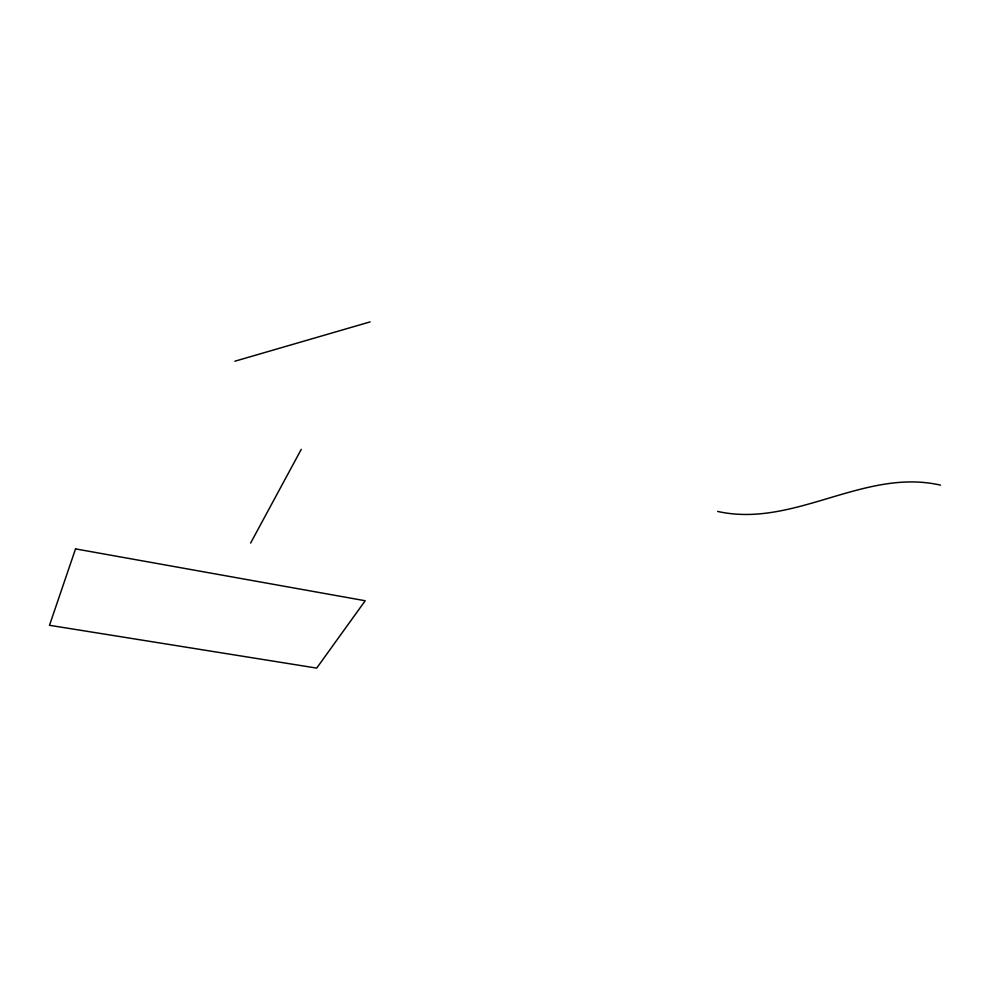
<?xml version="1.0" encoding="UTF-8"?>
<svg xmlns="http://www.w3.org/2000/svg" width="990" height="990" viewBox="0 0 990 990"><rect width="100%" height="100%" fill="white"/><g stroke="black" fill="none" stroke-linecap="round" stroke-linejoin="round"><path stroke-width="1.49" d="M250.619 543.077L301.257 449.336M234.878 361.214L370.099 321.899M717.651 511.446C794.116 528.4 864.06 467.614 940.5 485.137M75.537 548.893L49.5 625.296L316.701 668.101L365.199 600.744L75.537 548.893"/></g></svg>
